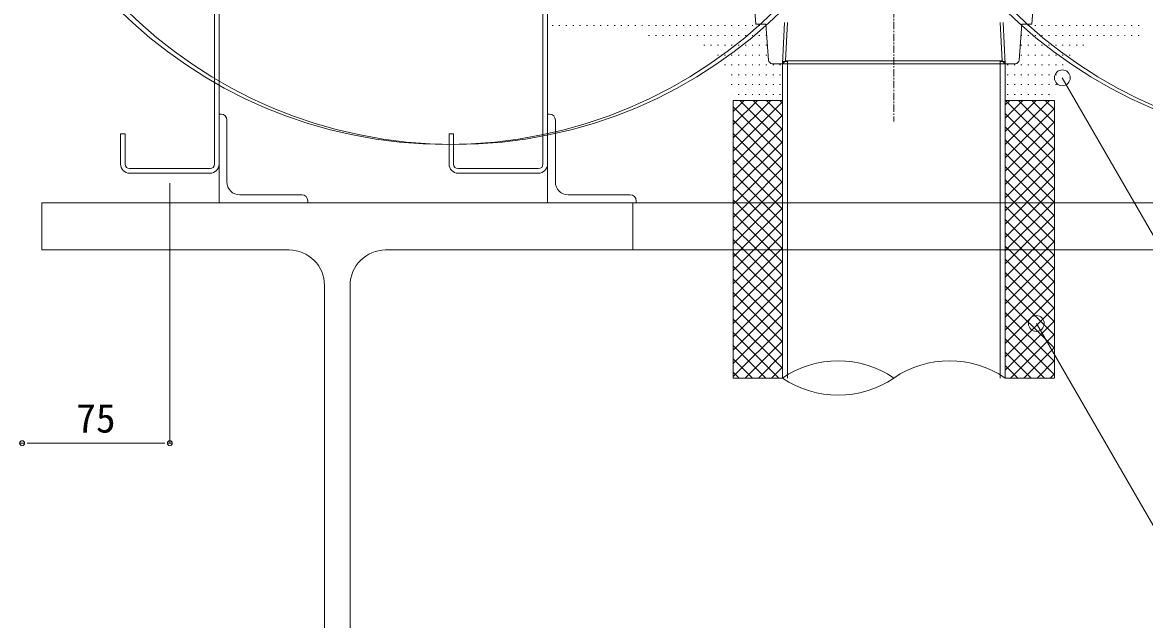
# Model space of a CAD drawing. Units: millimetres, scale not verified. Extents: x -1380 to 1380, y -955 to 955.
# Drawn here: x -550 to 20, y -531 to -228 of the extents above; entities that cross this region are included whole.
import ezdxf
from ezdxf.enums import TextEntityAlignment as Align

# ---------------------------------------------------------------- set-up
doc = ezdxf.new("R2010")
doc.units = ezdxf.units.MM
doc.header["$LTSCALE"] = 3
doc.linetypes.add('USER3', pattern=[2, 1.25, -0.25, 0.25, -0.25])
for name, color, linetype, lineweight in [('0-0_0', 7, 'Continuous', 18), ('0-2_MOJI', 7, 'Continuous', 18), ('0-3_HATCH', 9, 'Continuous', 18), ('0-4_KANAMONO', 5, 'Continuous', 18), ('0-6_TEKKOTU', 7, 'Continuous', 18), ('0-B_SUNPO', 7, 'Continuous', 18), ('0-D_L-2', 7, 'Continuous', 18), ('0-F_L-5', 2, 'USER3', 18), ('1-2_L-1a', 3, 'Continuous', 18)]:
    doc.layers.add(name, color=color, linetype=linetype, lineweight=lineweight)
doc.styles.add('ＭＳ ゴシック', font='')
doc.styles.get('ＭＳ ゴシック').set_extended_font_data('MS Gothic')

# ---------------------------------------------------------------- blocks, each defined once
blk = doc.blocks.new('_DOT')
at = {"layer": '0-0_0'}
for p, q in [((-0.5, 0), (-1, 0)), ((0.25, 0), (-0.25, 0))]:
    blk.add_line(p, q, dxfattribs=at)
blk.add_circle((0, 0), 0.25, dxfattribs=at)

msp = doc.modelspace()

# ---------------------------------------------------------------- linework, layer by layer
at = {"layer": '0-2_MOJI'}
for points in [[(110.815, -398.715), (60.377, -398.715), (-21.87, -256.261)], [(97.65, -523.466), (47.212, -523.466), (-35.034, -381.011)]]:
    msp.add_lwpolyline(points, dxfattribs=at)
for centre in [(-21.87, -256.261), (-35.034, -381.011)]:
    msp.add_circle(centre, 4, dxfattribs=at)
at = {"layer": '0-3_HATCH'}
for p, q in [((-280.883, -229.69), (-280.383, -229.69)), ((-277.383, -229.69), (-276.883, -229.69)), ((-273.883, -229.69), (-273.383, -229.69)), ((-270.383, -229.69), (-269.883, -229.69)), ((-266.883, -229.69), (-266.383, -229.69)), ((-263.383, -229.69), (-262.883, -229.69)), ((-259.883, -229.69), (-259.383, -229.69)), ((-256.383, -229.69), (-255.883, -229.69)), ((-252.883, -229.69), (-252.383, -229.69)), ((-249.383, -229.69), (-248.883, -229.69)), ((-245.883, -229.69), (-245.383, -229.69)), ((-242.383, -229.69), (-241.883, -229.69)), ((-238.883, -229.69), (-238.383, -229.69)), ((-235.383, -229.69), (-234.883, -229.69)), ((-231.883, -229.69), (-231.383, -229.69)), ((-228.383, -229.69), (-227.883, -229.69)), ((-224.883, -229.69), (-224.383, -229.69)), ((-221.383, -229.69), (-220.883, -229.69)), ((-217.883, -229.69), (-217.383, -229.69)), ((-214.383, -229.69), (-213.883, -229.69)), ((-210.883, -229.69), (-210.383, -229.69)), ((-207.383, -229.69), (-206.883, -229.69)), ((-203.883, -229.69), (-203.383, -229.69)), ((-200.383, -229.69), (-199.883, -229.69)), ((-196.883, -229.69), (-196.383, -229.69)), ((-193.383, -229.69), (-192.883, -229.69)), ((-189.883, -229.69), (-189.383, -229.69)), ((-186.383, -229.69), (-185.883, -229.69)), ((-182.883, -229.69), (-182.383, -229.69)), ((-179.383, -229.69), (-178.883, -229.69)), ((-175.883, -229.69), (-175.383, -229.69)), ((-172.383, -229.69), (-172.34, -229.69)), ((-42.43, -229.69), (-42.383, -229.69)), ((-39.383, -229.69), (-38.883, -229.69)), ((-35.883, -229.69), (-35.383, -229.69)), ((-32.383, -229.69), (-31.883, -229.69)), ((-28.883, -229.69), (-28.383, -229.69)), ((-25.383, -229.69), (-24.883, -229.69)), ((-21.883, -229.69), (-21.383, -229.69)), ((-18.383, -229.69), (-17.883, -229.69)), ((-14.883, -229.69), (-14.383, -229.69)), ((-11.383, -229.69), (-10.883, -229.69)), ((-7.883, -229.69), (-7.383, -229.69)), ((-4.383, -229.69), (-3.883, -229.69)), ((-0.883, -229.69), (-0.383, -229.69)), ((2.617, -229.69), (3.117, -229.69)), ((6.117, -229.69), (6.617, -229.69)), ((9.617, -229.69), (10.117, -229.69)), ((13.117, -229.69), (13.617, -229.69)), ((16.617, -229.69), (17.117, -229.69)), ((-231.883, -234.69), (-231.383, -234.69)), ((-228.383, -234.69), (-227.883, -234.69)), ((-224.883, -234.69), (-224.383, -234.69)), ((-221.383, -234.69), (-220.883, -234.69)), ((-217.883, -234.69), (-217.383, -234.69)), ((-214.383, -234.69), (-213.883, -234.69)), ((-210.883, -234.69), (-210.383, -234.69)), ((-207.383, -234.69), (-206.883, -234.69)), ((-203.883, -234.69), (-203.383, -234.69)), ((-200.383, -234.69), (-199.883, -234.69)), ((-196.883, -234.69), (-196.383, -234.69)), ((-193.383, -234.69), (-192.883, -234.69)), ((-189.883, -234.69), (-189.383, -234.69)), ((-186.383, -234.69), (-185.883, -234.69)), ((-182.883, -234.69), (-182.383, -234.69)), ((-179.383, -234.69), (-178.883, -234.69)), ((-175.883, -234.69), (-175.383, -234.69)), ((-172.383, -234.69), (-171.965, -234.69)), ((-42.805, -234.69), (-42.383, -234.69)), ((-39.383, -234.69), (-38.883, -234.69)), ((-35.883, -234.69), (-35.383, -234.69)), ((-32.383, -234.69), (-31.883, -234.69)), ((-28.883, -234.69), (-28.383, -234.69)), ((-25.383, -234.69), (-24.883, -234.69)), ((-21.883, -234.69), (-21.383, -234.69)), ((-18.383, -234.69), (-17.883, -234.69)), ((-14.883, -234.69), (-14.383, -234.69)), ((-11.383, -234.69), (-10.883, -234.69)), ((-7.883, -234.69), (-7.383, -234.69)), ((-4.383, -234.69), (-3.883, -234.69)), ((-0.883, -234.69), (-0.383, -234.69)), ((2.617, -234.69), (3.117, -234.69)), ((6.117, -234.69), (6.617, -234.69)), ((9.617, -234.69), (10.117, -234.69)), ((13.117, -234.69), (13.617, -234.69)), ((16.617, -234.69), (17.117, -234.69)), ((-203.883, -239.69), (-203.383, -239.69)), ((-200.383, -239.69), (-199.883, -239.69)), ((-196.883, -239.69), (-196.383, -239.69)), ((-196.883, -244.69), (-196.383, -244.69)), ((-193.383, -239.69), (-192.883, -239.69)), ((-193.383, -244.69), (-192.883, -244.69)), ((-189.883, -239.69), (-189.383, -239.69)), ((-189.883, -244.69), (-189.383, -244.69)), ((-186.383, -239.69), (-185.883, -239.69)), ((-186.383, -244.69), (-185.883, -244.69)), ((-182.883, -239.69), (-182.383, -239.69)), ((-182.883, -244.69), (-182.383, -244.69)), ((-179.383, -239.69), (-178.883, -239.69)), ((-179.383, -244.69), (-178.883, -244.69)), ((-175.883, -239.69), (-175.383, -239.69)), ((-175.883, -244.69), (-175.383, -244.69)), ((-172.383, -239.69), (-171.883, -239.69)), ((-172.383, -244.69), (-171.883, -244.69)), ((-42.883, -239.69), (-42.383, -239.69)), ((-42.883, -244.69), (-42.383, -244.69)), ((-39.383, -239.69), (-38.883, -239.69)), ((-39.383, -244.69), (-38.883, -244.69)), ((-35.883, -239.69), (-35.383, -239.69)), ((-35.883, -244.69), (-35.383, -244.69)), ((-32.383, -239.69), (-31.883, -239.69)), ((-32.383, -244.69), (-31.883, -244.69)), ((-28.883, -239.69), (-28.383, -239.69)), ((-28.883, -244.69), (-28.383, -244.69)), ((-25.383, -239.69), (-24.883, -239.69)), ((-25.383, -244.69), (-24.883, -244.69)), ((-21.883, -239.69), (-21.383, -239.69)), ((-21.883, -244.69), (-21.383, -244.69)), ((-18.383, -239.69), (-17.883, -239.69)), ((-18.383, -244.69), (-17.883, -244.69)), ((-14.883, -239.69), (-14.383, -239.69)), ((-11.383, -239.69), (-10.883, -239.69)), ((-193.383, -249.69), (-192.883, -249.69)), ((-189.883, -249.69), (-189.383, -249.69)), ((-186.383, -249.69), (-185.883, -249.69)), ((-182.883, -249.69), (-182.383, -249.69)), ((-179.383, -249.69), (-178.883, -249.69)), ((-175.883, -249.69), (-175.383, -249.69)), ((-172.383, -249.69), (-171.883, -249.69)), ((-168.883, -249.69), (-168.383, -249.69)), ((-165.383, -249.69), (-164.883, -249.69)), ((-49.883, -249.69), (-49.383, -249.69)), ((-46.383, -249.69), (-45.883, -249.69)), ((-42.883, -249.69), (-42.383, -249.69)), ((-39.383, -249.69), (-38.883, -249.69)), ((-35.883, -249.69), (-35.383, -249.69)), ((-32.383, -249.69), (-31.883, -249.69)), ((-28.883, -249.69), (-28.383, -249.69)), ((-25.383, -249.69), (-24.883, -249.69)), ((-21.883, -249.69), (-21.383, -249.69)), ((-189.883, -254.69), (-189.383, -254.69)), ((-186.383, -254.69), (-185.883, -254.69)), ((-182.883, -254.69), (-182.383, -254.69)), ((-179.383, -254.69), (-178.883, -254.69)), ((-175.883, -254.69), (-175.383, -254.69)), ((-172.383, -254.69), (-171.883, -254.69)), ((-168.883, -254.69), (-168.383, -254.69)), ((-165.383, -254.69), (-164.883, -254.69)), ((-49.883, -254.69), (-49.383, -254.69)), ((-46.383, -254.69), (-45.883, -254.69)), ((-42.883, -254.69), (-42.383, -254.69)), ((-39.383, -254.69), (-38.883, -254.69)), ((-35.883, -254.69), (-35.383, -254.69)), ((-32.383, -254.69), (-31.883, -254.69)), ((-28.883, -254.69), (-28.383, -254.69)), ((-25.383, -254.69), (-24.883, -254.69)), ((-189.883, -259.69), (-189.383, -259.69)), ((-186.383, -259.69), (-185.883, -259.69)), ((-182.883, -259.69), (-182.383, -259.69)), ((-179.383, -259.69), (-178.883, -259.69)), ((-175.883, -259.69), (-175.383, -259.69)), ((-172.383, -259.69), (-171.883, -259.69)), ((-168.883, -259.69), (-168.383, -259.69)), ((-165.383, -259.69), (-164.883, -259.69)), ((-49.883, -259.69), (-49.383, -259.69)), ((-46.383, -259.69), (-45.883, -259.69)), ((-42.883, -259.69), (-42.383, -259.69)), ((-39.383, -259.69), (-38.883, -259.69)), ((-35.883, -259.69), (-35.383, -259.69)), ((-32.383, -259.69), (-31.883, -259.69)), ((-28.883, -259.69), (-28.383, -259.69)), ((-25.383, -259.69), (-24.883, -259.69)), ((-189.481, -264.69), (-189.383, -264.69)), ((-188.9, -273.302), (-183.291, -267.694)), ((-188.9, -280.037), (-176.556, -267.694)), ((-188.9, -286.773), (-169.82, -267.694)), ((-188.9, -267.694), (-163.9, -267.694)), ((-186.383, -264.69), (-185.883, -264.69)), ((-163.9, -289.276), (-185.482, -267.694)), ((-182.883, -264.69), (-182.383, -264.69)), ((-179.383, -264.69), (-178.883, -264.69)), ((-163.9, -282.541), (-178.747, -267.694)), ((-175.883, -264.69), (-175.383, -264.69)), ((-172.383, -264.69), (-171.883, -264.69)), ((-163.9, -275.805), (-172.011, -267.694)), ((-168.883, -264.69), (-168.383, -264.69)), ((-165.383, -264.69), (-164.883, -264.69)), ((-163.9, -269.07), (-165.276, -267.694)), ((-50.87, -269.976), (-48.587, -267.694)), ((-50.87, -276.711), (-41.852, -267.694)), ((-50.87, -283.446), (-35.117, -267.694)), ((-50.87, -290.182), (-28.381, -267.694)), ((-25.87, -267.694), (-50.87, -267.694)), ((-25.87, -292.602), (-50.778, -267.694)), ((-49.883, -264.69), (-49.383, -264.69)), ((-46.383, -264.69), (-45.883, -264.69)), ((-25.87, -285.867), (-44.043, -267.694)), ((-42.883, -264.69), (-42.383, -264.69)), ((-39.383, -264.69), (-38.883, -264.69)), ((-25.87, -279.131), (-37.307, -267.694)), ((-35.883, -264.69), (-35.383, -264.69)), ((-32.383, -264.69), (-31.883, -264.69)), ((-25.87, -272.396), (-30.572, -267.694)), ((-28.883, -264.69), (-28.383, -264.69)), ((-25.383, -264.69), (-25.288, -264.69)), ((-188.9, -293.508), (-163.9, -268.508)), ((-163.9, -296.011), (-188.9, -271.011)), ((-50.87, -296.917), (-25.87, -271.917)), ((-188.9, -300.243), (-163.9, -275.243)), ((-163.9, -302.746), (-188.9, -277.746)), ((-25.87, -299.337), (-50.87, -274.337)), ((-50.87, -303.652), (-25.87, -278.652)), ((-188.9, -306.978), (-163.9, -281.978)), ((-163.9, -309.481), (-188.9, -284.481)), ((-25.87, -306.072), (-50.87, -281.072)), ((-188.9, -313.713), (-163.9, -288.713)), ((-50.87, -310.387), (-25.87, -285.387)), ((-25.87, -312.807), (-50.87, -287.807)), ((-163.9, -316.216), (-188.9, -291.216)), ((-50.87, -317.122), (-25.87, -292.122)), ((-25.87, -319.543), (-50.87, -294.543)), ((-50.497, -343.69), (-26.497, -319.69)), ((-26.497, -319.69), (-25.87, -319.063)), ((-163.9, -370.098), (-188.9, -345.098)), ((-50.87, -344.063), (-50.497, -343.69)), ((-50.87, -371.004), (-25.87, -346.004)), ((-188.9, -374.33), (-163.9, -349.33)), ((-163.9, -376.833), (-188.9, -351.833)), ((-25.87, -373.424), (-50.87, -348.424)), ((-50.87, -377.739), (-25.87, -352.739)), ((-188.9, -381.065), (-163.9, -356.065)), ((-163.9, -383.568), (-188.9, -358.568)), ((-25.87, -380.159), (-50.87, -355.159)), ((-188.9, -387.8), (-163.9, -362.8)), ((-50.87, -384.474), (-25.87, -359.474)), ((-25.87, -386.895), (-50.87, -361.895)), ((-163.9, -390.304), (-188.9, -365.304)), ((-188.9, -394.536), (-163.9, -369.536)), ((-50.87, -391.21), (-25.87, -366.21)), ((-25.87, -393.63), (-50.87, -368.63)), ((-163.9, -397.039), (-188.9, -372.039)), ((-50.87, -397.945), (-25.87, -372.945)), ((-25.87, -400.365), (-50.87, -375.365)), ((-188.9, -401.271), (-163.9, -376.271)), ((-163.9, -403.774), (-188.9, -378.774)), ((-50.87, -404.68), (-25.87, -379.68)), ((-188.9, -408.006), (-163.9, -383.006)), ((-165.693, -408.715), (-188.9, -385.509)), ((-25.87, -407.1), (-50.87, -382.1)), ((-48.17, -408.715), (-25.87, -386.415)), ((-172.428, -408.715), (-188.9, -392.244)), ((-182.874, -408.715), (-163.9, -389.741)), ((-30.989, -408.715), (-50.87, -388.835)), ((-176.138, -408.715), (-163.9, -396.476)), ((-37.725, -408.715), (-50.87, -395.571)), ((-41.435, -408.715), (-25.87, -393.15)), ((-179.164, -408.715), (-188.9, -398.98)), ((-169.403, -408.715), (-163.9, -403.212)), ((-44.46, -408.715), (-50.87, -402.306)), ((-34.699, -408.715), (-25.87, -399.885)), ((-185.899, -408.715), (-188.9, -405.715)), ((-27.964, -408.715), (-25.87, -406.621))]:
    msp.add_line(p, q, dxfattribs=at)
for points in [[(-188.9, -267.694), (-188.9, -408.715), (-163.9, -408.715)], [(-25.87, -267.694), (-25.87, -408.715), (-50.87, -408.715)], [(-188.9, -320.449), (-188.141, -319.69), (-163.9, -295.449)], [(-163.9, -322.952), (-167.161, -319.69), (-188.9, -297.952)], [(-50.87, -323.858), (-46.702, -319.69), (-25.87, -298.858)], [(-25.87, -326.278), (-32.457, -319.69), (-50.87, -301.278)], [(-188.9, -327.184), (-181.406, -319.69), (-163.9, -302.184)], [(-163.9, -329.687), (-173.896, -319.69), (-188.9, -304.687)], [(-50.87, -330.593), (-39.967, -319.69), (-25.87, -305.593)], [(-188.9, -333.919), (-174.671, -319.69), (-163.9, -308.919)], [(-163.9, -336.422), (-180.631, -319.69), (-188.9, -311.422)], [(-25.87, -333.013), (-39.192, -319.69), (-50.87, -308.013)], [(-50.87, -337.328), (-33.232, -319.69), (-25.87, -312.328)], [(-188.9, -340.654), (-167.936, -319.69), (-163.9, -315.654)], [(-163.9, -343.157), (-187.366, -319.69), (-188.9, -318.157)], [(-25.87, -339.748), (-45.927, -319.69), (-50.87, -314.748)], [(-188.9, -347.389), (-185.2, -343.69), (-163.9, -322.389)], [(-25.87, -346.483), (-28.663, -343.69), (-50.87, -321.483)], [(-163.9, -349.892), (-170.102, -343.69), (-188.9, -324.892)], [(-188.9, -354.125), (-178.465, -343.69), (-163.9, -329.125)], [(-50.87, -350.798), (-43.761, -343.69), (-25.87, -325.798)], [(-25.87, -353.219), (-35.398, -343.69), (-50.87, -328.219)], [(-163.9, -356.628), (-176.837, -343.69), (-188.9, -331.628)], [(-188.9, -360.86), (-171.73, -343.69), (-163.9, -335.86)], [(-50.87, -357.534), (-37.026, -343.69), (-25.87, -332.534)], [(-25.87, -359.954), (-42.133, -343.69), (-50.87, -334.954)], [(-163.9, -363.363), (-183.572, -343.69), (-188.9, -338.363)], [(-50.87, -364.269), (-30.291, -343.69), (-25.87, -339.269)], [(-25.87, -366.689), (-48.868, -343.69), (-50.87, -341.689)], [(-188.9, -367.595), (-164.995, -343.69), (-163.9, -342.595)]]:
    msp.add_lwpolyline(points, dxfattribs=at)
at = {"layer": '0-4_KANAMONO'}
for p, q in [((-452.185, -300.09), (-452.185, -209.29)), ((-449.885, -209.29), (-449.885, -300.09)), ((-285.476, -300.09), (-285.476, -209.29)), ((-283.176, -209.29), (-283.176, -300.09)), ((-163.9, -247.89), (-163.9, -408.715)), ((-161.386, -247.89), (-163.9, -247.89)), ((-161.386, -247.89), (-161.386, -408.715)), ((-53.383, -247.89), (-53.383, -408.715)), ((-50.87, -247.89), (-53.383, -247.89)), ((-50.87, -247.89), (-50.87, -408.715)), ((-445.885, -309.19), (-445.885, -277.69)), ((-279.176, -309.19), (-279.176, -277.69)), ((-495.285, -302.39), (-454.485, -302.39)), ((-454.485, -304.69), (-495.285, -304.69)), ((-328.576, -302.39), (-287.776, -302.39)), ((-287.776, -304.69), (-328.576, -304.69)), ((-407.885, -315.69), (-439.385, -315.69)), ((-241.176, -315.69), (-272.676, -315.69))]:
    msp.add_line(p, q, dxfattribs=at)
for points in [[(-448.885, -274.69), (-449.885, -274.69), (-449.885, -319.69), (-404.885, -319.69), (-404.885, -318.69)], [(-282.176, -274.69), (-283.176, -274.69), (-283.176, -319.69), (-238.176, -319.69), (-238.176, -318.69)], [(-499.885, -300.09), (-499.885, -284.69), (-497.585, -284.69), (-497.585, -300.09)], [(-333.176, -300.09), (-333.176, -284.69), (-330.876, -284.69), (-330.876, -300.09)]]:
    msp.add_lwpolyline(points, dxfattribs=at)
for centre, radius, start, end in [((-448.885, -277.69), 3, 0, 90), ((-282.176, -277.69), 3, 0, 90), ((-495.285, -300.09), 4.6, 180, 270), ((-495.285, -300.09), 2.3, 180, 270), ((-454.485, -300.09), 2.3, 270, 0), ((-454.485, -300.09), 4.6, 270, 0), ((-328.576, -300.09), 4.6, 180, 270), ((-328.576, -300.09), 2.3, 180, 270), ((-287.776, -300.09), 2.3, 270, 0), ((-287.776, -300.09), 4.6, 270, 0), ((-439.385, -309.19), 6.5, 180, 270), ((-272.676, -309.19), 6.5, 180, 270), ((-407.885, -318.69), 3, 0, 90), ((-241.176, -318.69), 3, 0, 90), ((-135.642, -450.051), 50.071, 55.64324, 124.35676), ((-79.127, -450.051), 50.071, 55.64324, 124.35676), ((-135.642, -367.38), 50.071, 235.64324, 304.35676)]:
    msp.add_arc(centre, radius, start, end, dxfattribs=at)
at = {"layer": '0-6_TEKKOTU'}
for p, q in [((-239.885, -319.69), (900.119, -319.69)), ((-239.885, -343.69), (900.119, -343.69)), ((-396.385, -659.69), (-396.385, -361.69)), ((-383.385, -361.69), (-383.385, -659.69))]:
    msp.add_line(p, q, dxfattribs=at)
msp.add_lwpolyline([(-414.385, -343.69), (-539.885, -343.69), (-539.885, -319.69), (-239.885, -319.69), (-239.885, -343.69), (-365.385, -343.69)], dxfattribs=at)
for centre, start, end in [((-414.385, -361.69), 0, 90), ((-365.385, -361.69), 90, 180)]:
    msp.add_arc(centre, 18, start, end, dxfattribs=at)
at = {"layer": '0-B_SUNPO'}
for p, q in [((-474.885, -309.69), (-474.885, -441.823)), ((-544.885, -441.823), (-479.885, -441.823))]:
    msp.add_line(p, q, dxfattribs=at)
at = {"layer": '0-D_L-2'}
for p, q in [((-177.385, -229.09), (-178.539, -213.692)), ((-37.385, -229.09), (-36.23, -213.692)), ((-162.325, -247.59), (-161.386, -228.163)), ((-52.444, -247.59), (-53.383, -228.163)), ((-169.029, -249.09), (-163.9, -249.09)), ((-162.325, -247.59), (-163.9, -249.09)), ((-162.325, -247.59), (-107.385, -247.59)), ((-52.444, -247.59), (-107.385, -247.59)), ((-52.444, -247.59), (-50.87, -249.09)), ((-45.74, -249.09), (-50.87, -249.09))]:
    msp.add_line(p, q, dxfattribs=at)
for points in [[(-171.023, -247.24), (-172.385, -229.09), (-177.385, -229.09)], [(-107.385, -249.09), (-163.9, -249.09), (-162.885, -228.09)], [(-107.385, -249.09), (-50.87, -249.09), (-51.885, -228.09)], [(-43.746, -247.24), (-42.385, -229.09), (-37.385, -229.09)]]:
    msp.add_lwpolyline(points, dxfattribs=at)
for centre, start, end in [((-169.029, -247.09), 184.28915, 270), ((-45.74, -247.09), 270, 355.71085)]:
    msp.add_arc(centre, 2, start, end, dxfattribs=at)
at = {"layer": '0-F_L-5'}
msp.add_line((-107.385, 12.159), (-107.385, -278.522), dxfattribs=at)
at = {"layer": '1-2_L-1a'}
for centre in [(-334.098, -52.67), (-330.456, -52.67), (115.687, -52.67), (119.329, -52.67)]:
    msp.add_circle(centre, 237.422, dxfattribs=at)

# ---------------------------------------------------------------- block references
at = {"layer": '0-B_SUNPO', "xscale": 5, "yscale": 5, "rotation": 180}
msp.add_blockref('_DOT', (-549.885, -441.823), dxfattribs=at)
at = {"layer": '0-B_SUNPO', "xscale": 5, "yscale": 5}
msp.add_blockref('_DOT', (-474.885, -441.823), dxfattribs=at)

# ---------------------------------------------------------------- texts
at = {"layer": '0-B_SUNPO', "style": 'ＭＳ ゴシック'}
msp.add_text('75', height=14.66, dxfattribs=at).set_placement((-522.385, -440.823), align=Align.BOTTOM_LEFT)

doc.saveas('drawing.dxf')
